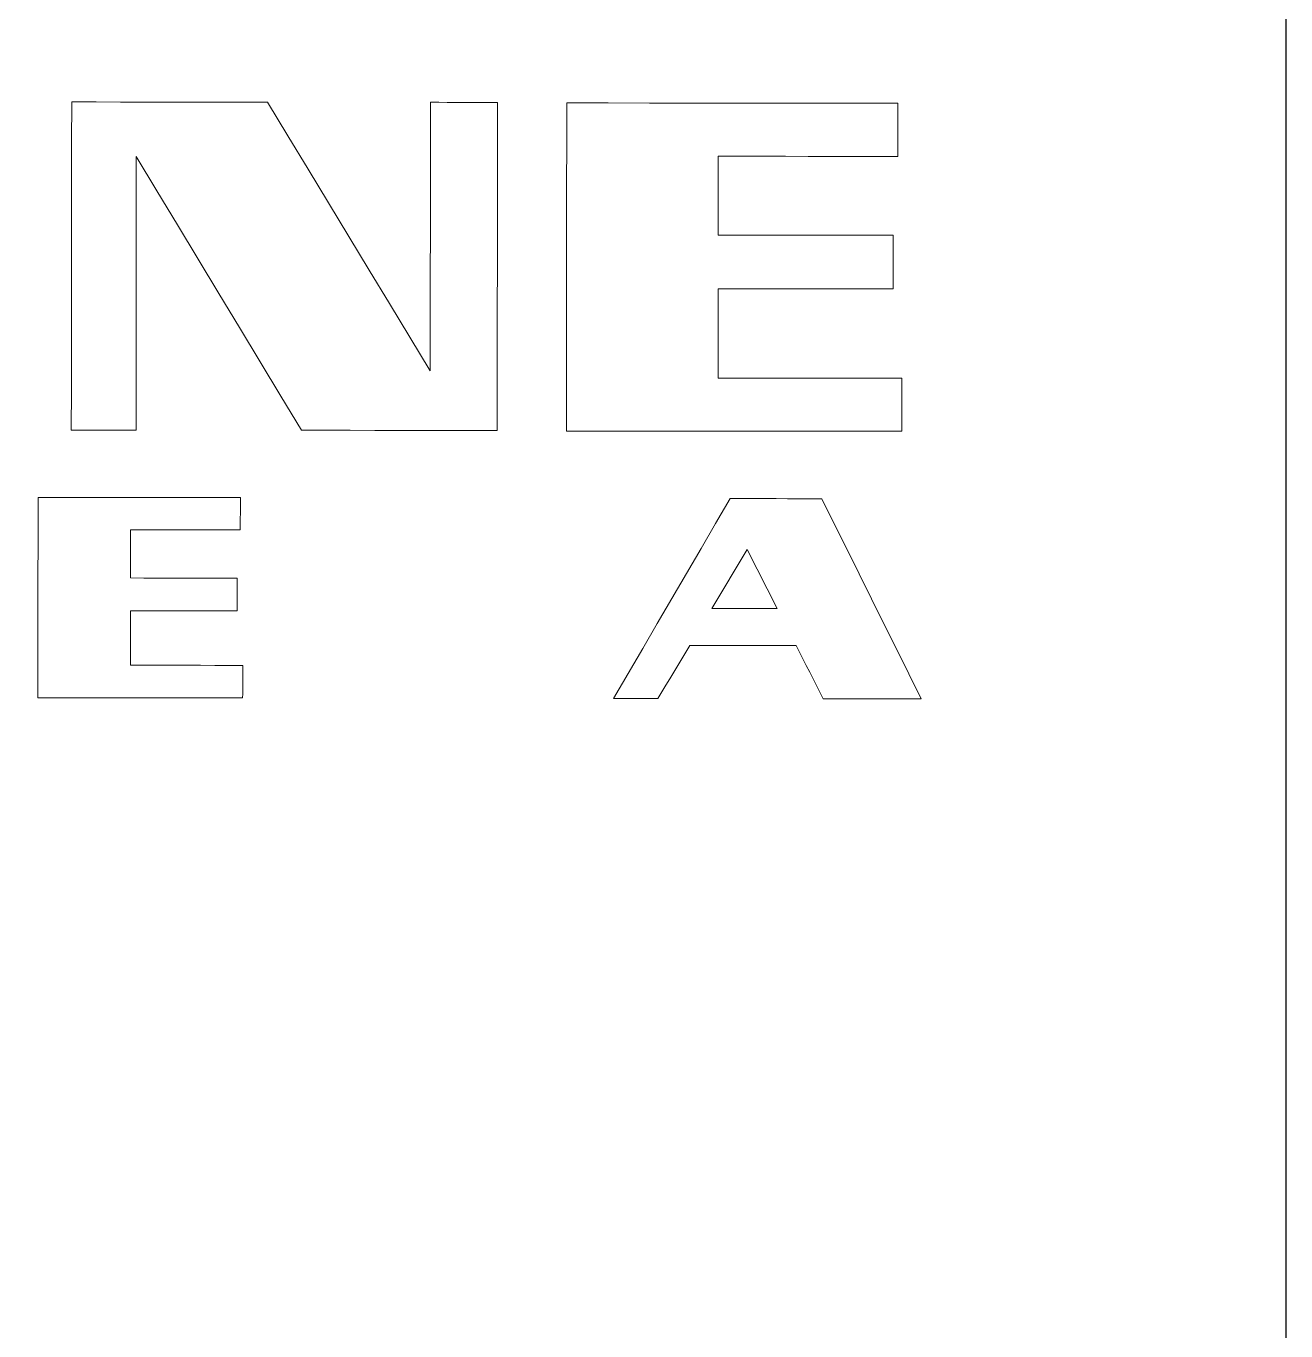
# Model space of a CAD drawing. Header units: millimetres. Extents: x -60 to 270204, y -80695 to 4986.
# Drawn here: x 1098.9 to 1194, y 661.2 to 759.7 of the extents above; entities that cross this region are included whole.
import ezdxf

# ---------------------------------------------------------------- set-up
doc = ezdxf.new("R2010")
doc.units = ezdxf.units.MM
doc.layers.add('\\M+3B7B9\\M+3C0CC\\M+3BEEE 1', color=7, linetype='Continuous')

msp = doc.modelspace()

# ---------------------------------------------------------------- linework, layer by layer
msp.add_lwpolyline([(937.018, 904.762), (1194.003, 904.762), (1194.003, 596.277), (937.018, 596.277)], close=True)
at = {"layer": '\\M+3B7B9\\M+3C0CC\\M+3BEEE 1', "lineweight": 0}
for p, q in [((1150.693, 715.717), (1153.354, 720.15)), ((1153.354, 720.15), (1155.614, 715.712)), ((1150.693, 715.717), (1155.614, 715.712))]:
    msp.add_line(p, q, dxfattribs=at)
for points in [[(1133.242, 753.897), (1132.61, 753.898), (1131.977, 753.899), (1131.345, 753.9), (1130.712, 753.901), (1130.079, 753.902), (1129.447, 753.903), (1129.444, 751.37), (1129.443, 748.837), (1129.441, 746.305), (1129.439, 743.772), (1129.436, 741.239), (1129.435, 738.707), (1129.433, 736.174), (1129.431, 733.641), (1127.896, 736.176), (1126.362, 738.71), (1124.828, 741.244), (1123.294, 743.778), (1121.76, 746.312), (1120.226, 748.846), (1118.691, 751.38), (1117.157, 753.915), (1115.308, 753.916), (1113.461, 753.918), (1111.613, 753.92), (1109.765, 753.922), (1107.916, 753.923), (1106.069, 753.925), (1104.221, 753.927), (1102.373, 753.929), (1102.369, 750.835), (1102.366, 747.74), (1102.363, 744.646), (1102.359, 741.552), (1102.356, 738.457), (1102.353, 735.363), (1102.35, 732.269), (1102.347, 729.174), (1102.957, 729.174), (1103.567, 729.174), (1104.178, 729.174), (1104.789, 729.174), (1105.399, 729.174), (1106.01, 729.174), (1106.62, 729.174), (1107.231, 729.174), (1107.233, 731.753), (1107.236, 734.333), (1107.238, 736.913), (1107.24, 739.492), (1107.243, 742.071), (1107.245, 744.651), (1107.247, 747.23), (1107.25, 749.809), (1108.807, 747.228), (1110.364, 744.646), (1111.921, 742.065), (1113.478, 739.483), (1115.035, 736.902), (1116.592, 734.32), (1118.148, 731.739), (1119.705, 729.157), (1121.552, 729.155), (1123.4, 729.153), (1125.247, 729.151), (1127.095, 729.148), (1128.942, 729.146), (1130.79, 729.144), (1132.638, 729.142), (1134.485, 729.14), (1134.488, 732.234), (1134.491, 735.329), (1134.493, 738.423), (1134.496, 741.518), (1134.499, 744.612), (1134.502, 747.707), (1134.504, 750.801), (1134.507, 753.896), (1133.875, 753.896), (1133.242, 753.897)], [(1146.036, 729.094), (1149.199, 729.091), (1152.363, 729.088), (1155.527, 729.085), (1158.69, 729.083), (1161.854, 729.079), (1165.017, 729.077), (1165.017, 729.577), (1165.018, 730.078), (1165.018, 730.579), (1165.018, 731.08), (1165.018, 731.582), (1165.018, 732.083), (1165.018, 732.584), (1165.019, 733.084), (1163.285, 733.086), (1161.551, 733.088), (1159.818, 733.09), (1158.084, 733.092), (1156.35, 733.094), (1154.616, 733.096), (1152.882, 733.097), (1151.148, 733.099), (1151.149, 733.942), (1151.15, 734.785), (1151.15, 735.628), (1151.151, 736.47), (1151.151, 737.313), (1151.151, 738.156), (1151.152, 738.999), (1151.153, 739.841), (1152.803, 739.839), (1154.453, 739.836), (1156.103, 739.834), (1157.753, 739.832), (1159.403, 739.829), (1161.052, 739.826), (1162.702, 739.824), (1164.353, 739.821), (1164.353, 740.327), (1164.353, 740.834), (1164.353, 741.34), (1164.353, 741.846), (1164.353, 742.352), (1164.353, 742.859), (1164.353, 743.365), (1164.353, 743.871), (1162.704, 743.873), (1161.054, 743.875), (1159.404, 743.877), (1157.755, 743.878), (1156.105, 743.88), (1154.455, 743.882), (1152.806, 743.884), (1151.157, 743.885), (1151.158, 744.629), (1151.158, 745.372), (1151.158, 746.116), (1151.158, 746.859), (1151.158, 747.603), (1151.158, 748.346), (1151.158, 749.09), (1151.158, 749.833), (1152.854, 749.831), (1154.55, 749.829), (1156.245, 749.827), (1157.941, 749.825), (1159.636, 749.822), (1161.332, 749.82), (1163.027, 749.817), (1164.723, 749.815), (1164.724, 750.317), (1164.724, 750.818), (1164.724, 751.319), (1164.724, 751.821), (1164.724, 752.322), (1164.725, 752.823), (1164.725, 753.324), (1164.725, 753.826), (1161.601, 753.829), (1158.477, 753.833), (1155.353, 753.837), (1152.229, 753.84), (1149.104, 753.844), (1145.981, 753.847), (1142.856, 753.851), (1139.732, 753.854), (1139.729, 750.76), (1139.726, 747.666), (1139.724, 744.572), (1139.721, 741.477), (1139.718, 738.383), (1139.715, 735.289), (1139.713, 732.194), (1139.71, 729.1), (1142.873, 729.097), (1146.036, 729.094)], [(1106.814, 718.917), (1106.814, 719.37), (1106.814, 719.823), (1106.814, 720.277), (1106.815, 720.73), (1106.816, 721.183), (1106.816, 721.636), (1107.851, 721.636), (1108.887, 721.635), (1109.922, 721.635), (1110.957, 721.634), (1111.991, 721.634), (1113.027, 721.634), (1114.062, 721.633), (1115.098, 721.633), (1115.098, 721.938), (1115.099, 722.244), (1115.1, 722.549), (1115.101, 722.854), (1115.102, 723.159), (1115.102, 723.465), (1115.102, 723.77), (1115.103, 724.075), (1113.195, 724.078), (1111.287, 724.08), (1109.378, 724.083), (1107.47, 724.085), (1105.562, 724.088), (1103.654, 724.09), (1101.745, 724.092), (1099.837, 724.095), (1099.836, 722.205), (1099.833, 720.316), (1099.831, 718.427), (1099.829, 716.537), (1099.828, 714.648), (1099.825, 712.758), (1099.823, 710.869), (1099.822, 708.98), (1101.753, 708.977), (1103.685, 708.975), (1105.618, 708.973), (1107.549, 708.97), (1109.481, 708.968), (1111.412, 708.965), (1113.343, 708.963), (1115.276, 708.961), (1115.277, 709.267), (1115.278, 709.575), (1115.279, 709.882), (1115.28, 710.189), (1115.28, 710.496), (1115.281, 710.803), (1115.282, 711.11), (1115.283, 711.417), (1114.224, 711.418), (1113.164, 711.419), (1112.104, 711.421), (1111.045, 711.422), (1109.985, 711.423), (1108.925, 711.424), (1107.866, 711.425), (1106.806, 711.427), (1106.806, 711.941), (1106.806, 712.454), (1106.806, 712.969), (1106.806, 713.483), (1106.806, 713.996), (1106.806, 714.511), (1106.806, 715.025), (1106.806, 715.538), (1107.813, 715.538), (1108.82, 715.536), (1109.828, 715.535), (1110.836, 715.534), (1111.843, 715.533), (1112.85, 715.532), (1113.858, 715.531), (1114.865, 715.53), (1114.866, 715.838), (1114.867, 716.147), (1114.868, 716.456), (1114.87, 716.764), (1114.87, 717.072), (1114.871, 717.38), (1114.873, 717.689), (1114.874, 717.997), (1113.866, 717.999), (1112.859, 718), (1111.851, 718.002), (1110.844, 718.004), (1109.836, 718.006), (1108.828, 718.007), (1107.821, 718.009), (1106.814, 718.011), (1106.814, 718.464), (1106.814, 718.917)], [(1163.672, 714.547), (1162.735, 716.436), (1161.798, 718.325), (1160.862, 720.214), (1159.925, 722.102), (1158.988, 723.991), (1158.124, 723.993), (1157.258, 723.993), (1156.393, 723.995), (1155.529, 723.996), (1154.664, 723.997), (1153.799, 723.998), (1152.934, 723.999), (1152.07, 724), (1150.968, 722.114), (1149.867, 720.228), (1148.766, 718.342), (1147.665, 716.456), (1146.564, 714.57), (1145.463, 712.684), (1144.362, 710.798), (1143.261, 708.912), (1143.679, 708.912), (1144.097, 708.912), (1144.516, 708.912), (1144.934, 708.911), (1145.353, 708.911), (1145.772, 708.91), (1146.19, 708.91), (1146.608, 708.91), (1146.908, 709.411), (1147.209, 709.912), (1147.509, 710.413), (1147.809, 710.914), (1148.11, 711.415), (1148.41, 711.916), (1148.71, 712.417), (1149.011, 712.918), (1150.015, 712.917), (1151.02, 712.915), (1152.024, 712.914), (1153.029, 712.912), (1154.033, 712.911), (1155.038, 712.91), (1156.043, 712.908), (1157.048, 712.907), (1157.302, 712.405), (1157.557, 711.903), (1157.812, 711.402), (1158.066, 710.9), (1158.32, 710.399), (1158.575, 709.897), (1158.83, 709.395), (1159.084, 708.893), (1160.009, 708.892), (1160.934, 708.891), (1161.858, 708.889), (1162.783, 708.888), (1163.707, 708.886), (1164.632, 708.884), (1165.557, 708.883), (1166.482, 708.881), (1165.546, 710.77), (1164.608, 712.659), (1163.672, 714.547)]]:
    msp.add_lwpolyline(points, dxfattribs=at)

doc.saveas('drawing.dxf')
